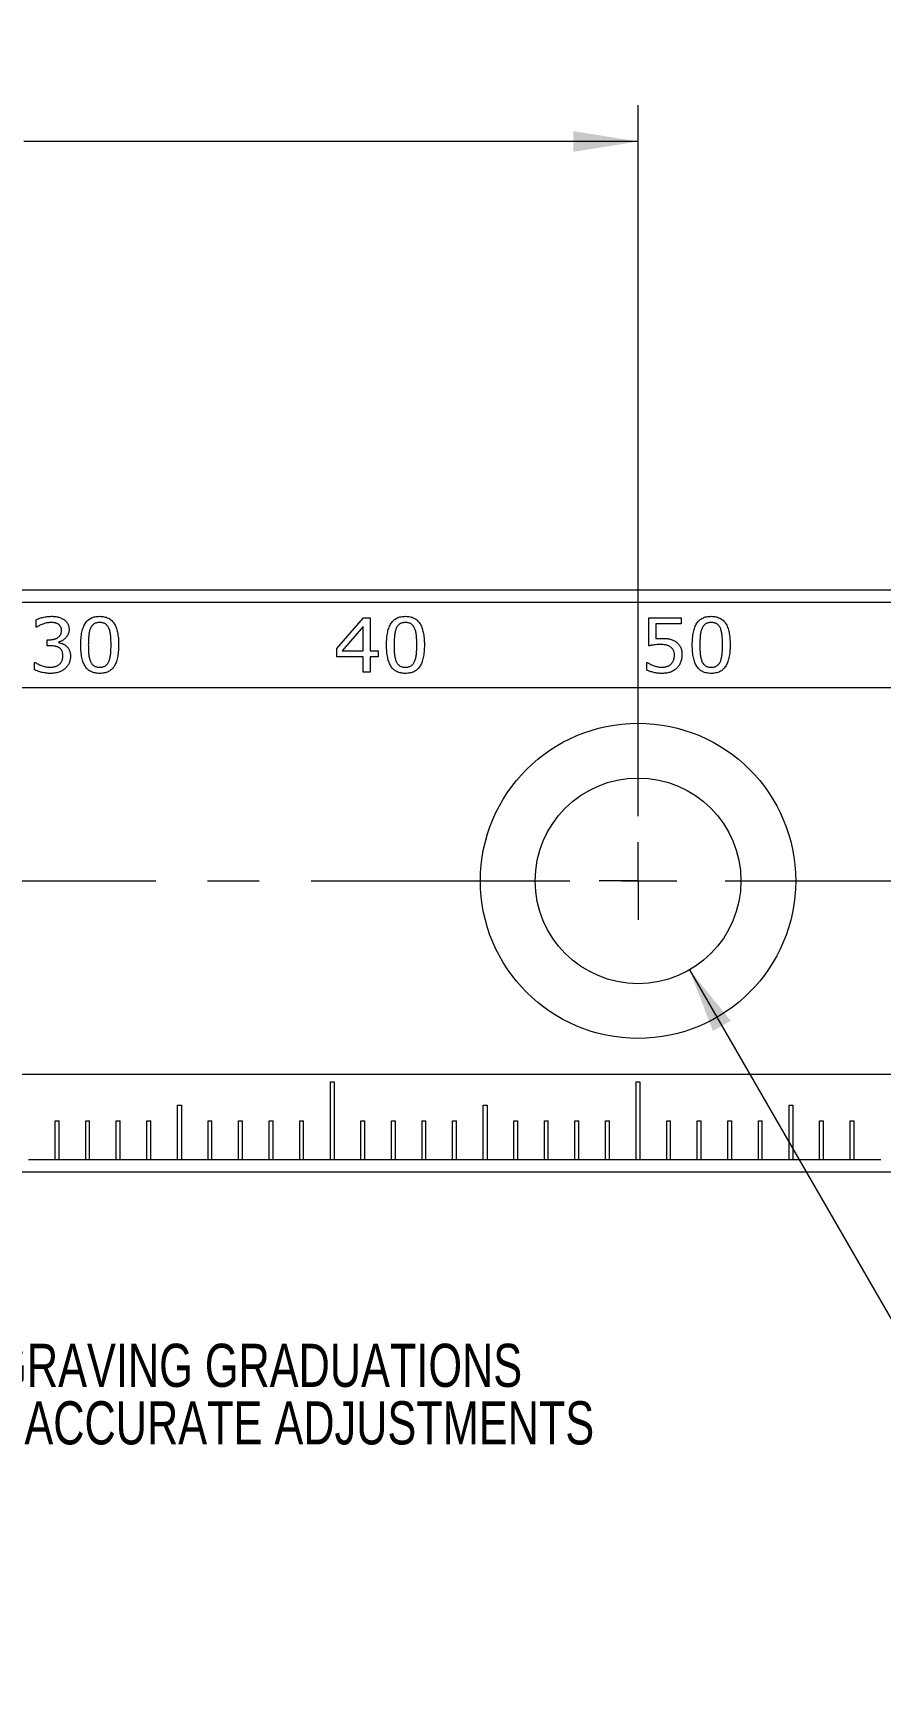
# Model space of a CAD drawing. Header units: millimetres. Extents: x 2 to 278, y 1 to 215.
# Drawn here: x 174.2 to 215.8, y 45.2 to 126.1 of the extents above; entities that cross this region are included whole.
import ezdxf

# ---------------------------------------------------------------- set-up
doc = ezdxf.new("R2010")
doc.units = ezdxf.units.MM
doc.linetypes.add('CENTERX2', pattern=[20.32, 12.7, -2.54, 2.54, -2.54])
doc.styles.add('SLDTEXTSTYLE0', font='TXT', dxfattribs={"width": 0.75})
doc.dimstyles.new('SLDDIMSTYLE0', dxfattribs={"dimtxt": 2.116667, "dimasz": 3.175, "dimexe": 0, "dimexo": 0.0625, "dimgap": 0.529167, "dimtad": 0, "dimtih": 1, "dimtoh": 1, "dimdec": 1, "dimlfac": 0.666667, "dimrnd": 1e-09, "dimzin": 4, "dimdsep": 46, "dimtxsty": 'SLDTEXTSTYLE0', "dimsah": 1, "dimcen": 0.09, "dimadec": 0, "dimazin": 1, "dimtfac": 1, "dimtdec": 1, "dimtofl": 0, "dimtmove": 0, "dimatfit": 3, "dimfxl": 1, "dimfrac": 2, "dimtolj": 1, "dimtzin": 12, "dimarcsym": 0})
doc.dimstyles.new('SLDDIMSTYLE1', dxfattribs={"dimtxt": 2.116667, "dimasz": 3.175, "dimexe": 0, "dimexo": 0.0625, "dimgap": 0.529167, "dimtad": 0, "dimtih": 1, "dimtoh": 1, "dimdec": 1, "dimlfac": 0.666667, "dimrnd": 1e-09, "dimzin": 12, "dimdsep": 46, "dimtxsty": 'SLDTEXTSTYLE0', "dimsah": 1, "dimcen": 0, "dimadec": 0, "dimazin": 3, "dimtfac": 1, "dimtdec": 1, "dimtofl": 0, "dimtmove": 0, "dimatfit": 3, "dimfxl": 1, "dimfrac": 2, "dimtolj": 1, "dimtzin": 12, "dimarcsym": 0})

# ---------------------------------------------------------------- blocks, each defined once
blk = doc.blocks.new('_D_1')
at = {"color": 7, "linetype": 'Continuous', "lineweight": 0}
for p, q in [((128.907, 100.072), (128.907, 122.58)), ((203.907, 87.689), (203.907, 122.58)), ((128.907, 120.802), (159.036, 120.802)), ((161.992, 120.802), (161.563, 120.802)), ((161.563, 120.802), (161.563, 117.439)), ((170.822, 120.802), (171.251, 120.802)), ((171.251, 120.802), (171.251, 117.439)), ((203.907, 120.802), (173.778, 120.802)), ((161.563, 117.439), (161.992, 117.439)), ((171.251, 117.439), (170.822, 117.439))]:
    blk.add_line(p, q, dxfattribs=at)
for points in [[(128.907, 120.802), (132.082, 120.294), (132.082, 121.31)], [(203.907, 120.802), (200.732, 121.31), (200.732, 120.294)]]:
    blk.add_solid(points, dxfattribs=at)
at = {"color": 7, "linetype": 'Continuous', "lineweight": 0, "char_height": 2.1167, "attachment_point": 1, "style": 'SLDTEXTSTYLE0'}
for s, insert in [('50.0mm', (161.025, 123.96)), ('1.97in', (162.528, 120.167))]:
    blk.add_mtext(s, dxfattribs=dict(at, insert=insert))
blk = doc.blocks.new('_D_2')
at = {"color": 7, "linetype": 'Continuous', "lineweight": 0}
for p, q in [((128.907, 100.072), (128.907, 134.58)), ((241.407, 100.072), (241.407, 134.58)), ((128.907, 132.802), (177.786, 132.802)), ((180.742, 132.802), (180.313, 132.802)), ((180.313, 132.802), (180.313, 129.439)), ((189.572, 132.802), (190.001, 132.802)), ((190.001, 132.802), (190.001, 129.439)), ((241.407, 132.802), (192.528, 132.802)), ((180.313, 129.439), (180.742, 129.439)), ((190.001, 129.439), (189.572, 129.439))]:
    blk.add_line(p, q, dxfattribs=at)
for points in [[(128.907, 132.802), (132.082, 132.294), (132.082, 133.31)], [(241.407, 132.802), (238.232, 133.31), (238.232, 132.294)]]:
    blk.add_solid(points, dxfattribs=at)
at = {"color": 7, "linetype": 'Continuous', "lineweight": 0, "char_height": 2.1167, "attachment_point": 1, "style": 'SLDTEXTSTYLE0'}
for s, insert in [('75.0mm', (179.775, 135.96)), ('2.95in', (181.278, 132.167))]:
    blk.add_mtext(s, dxfattribs=dict(at, insert=insert))
blk = doc.blocks.new('_D_4')
at = {"color": 7, "linetype": 'Continuous', "lineweight": 0}
for p, q in [((206.431, 80.142), (217.517, 60.941)), ((217.517, 60.941), (221.327, 60.941))]:
    blk.add_line(p, q, dxfattribs=at)
blk.add_solid([(206.431, 80.142), (207.579, 77.139), (208.458, 77.647)], dxfattribs=at)
at = {"color": 7, "linetype": 'Continuous', "lineweight": 0, "attachment_point": 1, "style": 'SLDTEXTSTYLE0'}
for s, insert, char_height in [('COUNTERBORE FOR USE WITH', (222.121, 61.987), 2.11667), ('M6 [1/4in] CAP SCREW', (222.121, 58.624), 2.11667), ('2 PLACES', (222.121, 55.261), 2.1167)]:
    blk.add_mtext(s, dxfattribs=dict(at, insert=insert, char_height=char_height))
blk = doc.blocks.new('SW_NOTE_3')
at = {"color": 0, "linetype": 'Continuous', "lineweight": 0, "char_height": 2.11667, "attachment_point": 1, "style": 'SLDTEXTSTYLE0'}
for s, insert in [('LASER ENGRAVING GRADUATIONS', (0.617, 0.93)), ('FOR MORE ACCURATE ADJUSTMENTS', (0.617, -1.892))]:
    blk.add_mtext(s, dxfattribs=dict(at, insert=insert))
blk = doc.blocks.new('SW_CENTERMARKSYMBOL_2')
at = {"color": 0, "linetype": 'Continuous', "lineweight": 0}
for q in [(0, 1.905), (-1.905, 0), (0, -1.905), (1.905, 0)]:
    blk.add_line((0, 0), q, dxfattribs=at)

msp = doc.modelspace()

# ---------------------------------------------------------------- linework, layer by layer
at = {"color": 7, "linetype": 'Continuous', "lineweight": 0}
for p, q in [((128.907, 98.802), (241.407, 98.802)), ((128.907, 98.192), (241.407, 98.192)), ((174.373, 96.958), (174.373, 97.33)), ((189.137, 95.919), (190.434, 97.43)), ((190.434, 97.43), (190.758, 97.43)), ((190.758, 97.43), (190.758, 95.81)), ((204.441, 97.43), (206.028, 97.43)), ((204.441, 96.046), (204.441, 97.43)), ((204.779, 97.126), (204.779, 96.403)), ((206.028, 97.126), (204.779, 97.126)), ((206.028, 97.43), (206.028, 97.126)), ((174.391, 96.958), (174.373, 96.958)), ((174.914, 96.35), (175.037, 96.35)), ((174.914, 96.046), (174.914, 96.35)), ((190.42, 96.999), (189.399, 95.81)), ((190.42, 95.81), (190.42, 96.999)), ((175.075, 96.046), (174.914, 96.046)), ((175.48, 96.234), (175.48, 96.209)), ((189.137, 95.506), (189.137, 95.919)), ((190.42, 95.506), (189.137, 95.506)), ((189.399, 95.81), (190.42, 95.81)), ((190.42, 94.763), (190.42, 95.506)), ((190.758, 95.81), (191.163, 95.81)), ((190.758, 95.506), (190.758, 94.763)), ((191.163, 95.506), (190.758, 95.506)), ((191.163, 95.81), (191.163, 95.506)), ((174.306, 95.236), (174.333, 95.236)), ((174.306, 94.863), (174.306, 95.236)), ((190.758, 94.763), (190.42, 94.763)), ((204.34, 95.236), (204.365, 95.236)), ((204.34, 94.853), (204.34, 95.236)), ((128.907, 94.001), (241.407, 94.001)), ((128.907, 75.027), (241.407, 75.027)), ((188.812, 74.646), (189.002, 74.646)), ((188.812, 70.836), (188.812, 74.646)), ((189.002, 74.646), (189.002, 70.836)), ((203.812, 74.646), (204.002, 74.646)), ((203.812, 70.836), (203.812, 74.646)), ((204.002, 74.646), (204.002, 70.836)), ((181.312, 73.503), (181.502, 73.503)), ((181.312, 70.836), (181.312, 73.503)), ((181.502, 73.503), (181.502, 70.836)), ((196.312, 73.503), (196.502, 73.503)), ((196.312, 70.836), (196.312, 73.503)), ((196.502, 73.503), (196.502, 70.836)), ((211.312, 73.503), (211.502, 73.503)), ((211.312, 70.836), (211.312, 73.503)), ((211.502, 73.503), (211.502, 70.836)), ((175.312, 72.741), (175.502, 72.741)), ((175.312, 70.836), (175.312, 72.741)), ((175.502, 70.836), (175.502, 72.741)), ((176.812, 72.741), (177.002, 72.741)), ((176.812, 70.836), (176.812, 72.741)), ((177.002, 70.836), (177.002, 72.741)), ((178.312, 72.741), (178.502, 72.741)), ((178.312, 70.836), (178.312, 72.741)), ((178.502, 70.836), (178.502, 72.741)), ((179.812, 72.741), (180.002, 72.741)), ((179.812, 70.836), (179.812, 72.741)), ((180.002, 70.836), (180.002, 72.741)), ((182.812, 72.741), (183.002, 72.741)), ((182.812, 70.836), (182.812, 72.741)), ((183.002, 70.836), (183.002, 72.741)), ((184.312, 72.741), (184.502, 72.741)), ((184.312, 70.836), (184.312, 72.741)), ((184.502, 70.836), (184.502, 72.741)), ((185.812, 72.741), (186.002, 72.741)), ((185.812, 70.836), (185.812, 72.741)), ((186.002, 70.836), (186.002, 72.741)), ((187.312, 72.741), (187.502, 72.741)), ((187.312, 70.836), (187.312, 72.741)), ((187.502, 70.836), (187.502, 72.741)), ((190.312, 72.741), (190.502, 72.741)), ((190.312, 70.836), (190.312, 72.741)), ((190.502, 70.836), (190.502, 72.741)), ((191.812, 72.741), (192.002, 72.741)), ((191.812, 70.836), (191.812, 72.741)), ((192.002, 70.836), (192.002, 72.741)), ((193.312, 72.741), (193.502, 72.741)), ((193.312, 70.836), (193.312, 72.741)), ((193.502, 70.836), (193.502, 72.741)), ((194.812, 72.741), (195.002, 72.741)), ((194.812, 70.836), (194.812, 72.741)), ((195.002, 70.836), (195.002, 72.741)), ((197.812, 72.741), (198.002, 72.741)), ((197.812, 70.836), (197.812, 72.741)), ((198.002, 70.836), (198.002, 72.741)), ((199.312, 72.741), (199.502, 72.741)), ((199.312, 70.836), (199.312, 72.741)), ((199.502, 70.836), (199.502, 72.741)), ((200.812, 72.741), (201.002, 72.741)), ((200.812, 70.836), (200.812, 72.741)), ((201.002, 70.836), (201.002, 72.741)), ((202.312, 72.741), (202.502, 72.741)), ((202.312, 70.836), (202.312, 72.741)), ((202.502, 70.836), (202.502, 72.741)), ((205.312, 72.741), (205.502, 72.741)), ((205.312, 70.836), (205.312, 72.741)), ((205.502, 70.836), (205.502, 72.741)), ((206.812, 72.741), (207.002, 72.741)), ((206.812, 70.836), (206.812, 72.741)), ((207.002, 70.836), (207.002, 72.741)), ((208.312, 72.741), (208.502, 72.741)), ((208.312, 70.836), (208.312, 72.741)), ((208.502, 70.836), (208.502, 72.741)), ((209.812, 72.741), (210.002, 72.741)), ((209.812, 70.836), (209.812, 72.741)), ((210.002, 70.836), (210.002, 72.741)), ((212.812, 72.741), (213.002, 72.741)), ((212.812, 70.836), (212.812, 72.741)), ((213.002, 70.836), (213.002, 72.741)), ((214.312, 72.741), (214.502, 72.741)), ((214.312, 70.836), (214.312, 72.741)), ((214.502, 70.836), (214.502, 72.741)), ((174.002, 70.836), (175.312, 70.836)), ((175.312, 70.836), (175.502, 70.836)), ((175.502, 70.836), (176.812, 70.836)), ((176.812, 70.836), (177.002, 70.836)), ((177.002, 70.836), (178.312, 70.836)), ((178.312, 70.836), (178.502, 70.836)), ((178.502, 70.836), (179.812, 70.836)), ((179.812, 70.836), (180.002, 70.836)), ((180.002, 70.836), (181.312, 70.836)), ((181.312, 70.836), (181.502, 70.836)), ((181.502, 70.836), (182.812, 70.836)), ((182.812, 70.836), (183.002, 70.836)), ((183.002, 70.836), (184.312, 70.836)), ((184.312, 70.836), (184.502, 70.836)), ((184.502, 70.836), (185.812, 70.836)), ((185.812, 70.836), (186.002, 70.836)), ((186.002, 70.836), (187.312, 70.836)), ((187.312, 70.836), (187.502, 70.836)), ((187.502, 70.836), (188.812, 70.836)), ((188.812, 70.836), (189.002, 70.836)), ((189.002, 70.836), (190.312, 70.836)), ((190.312, 70.836), (190.502, 70.836)), ((190.502, 70.836), (191.812, 70.836)), ((191.812, 70.836), (192.002, 70.836)), ((192.002, 70.836), (193.312, 70.836)), ((193.312, 70.836), (193.502, 70.836)), ((193.502, 70.836), (194.812, 70.836)), ((194.812, 70.836), (195.002, 70.836)), ((195.002, 70.836), (196.312, 70.836)), ((196.312, 70.836), (196.502, 70.836)), ((196.502, 70.836), (197.812, 70.836)), ((197.812, 70.836), (198.002, 70.836)), ((198.002, 70.836), (199.312, 70.836)), ((199.312, 70.836), (199.502, 70.836)), ((199.502, 70.836), (200.812, 70.836)), ((200.812, 70.836), (201.002, 70.836)), ((201.002, 70.836), (202.312, 70.836)), ((202.312, 70.836), (202.502, 70.836)), ((202.502, 70.836), (203.812, 70.836)), ((203.812, 70.836), (204.002, 70.836)), ((204.002, 70.836), (205.312, 70.836)), ((205.312, 70.836), (205.502, 70.836)), ((205.502, 70.836), (206.812, 70.836)), ((206.812, 70.836), (207.002, 70.836)), ((207.002, 70.836), (208.312, 70.836)), ((208.312, 70.836), (208.502, 70.836)), ((208.502, 70.836), (209.812, 70.836)), ((209.812, 70.836), (210.002, 70.836)), ((210.002, 70.836), (211.312, 70.836)), ((211.312, 70.836), (211.502, 70.836)), ((211.502, 70.836), (212.812, 70.836)), ((212.812, 70.836), (213.002, 70.836)), ((213.002, 70.836), (214.312, 70.836)), ((214.312, 70.836), (214.502, 70.836)), ((214.502, 70.836), (215.812, 70.836)), ((128.907, 70.227), (241.407, 70.227))]:
    msp.add_line(p, q, dxfattribs=at)
at = {"color": 7, "linetype": 'CENTERX2', "lineweight": 0}
msp.add_line((126.907, 84.514), (243.407, 84.514), dxfattribs=at)
at = {"color": 7, "linetype": 'Continuous', "lineweight": 0}
for radius in [7.734, 5.048]:
    msp.add_circle((203.907, 84.514), radius, dxfattribs=at)
for points, knots in [([(174.373, 97.33), (174.396, 97.34), (174.445, 97.363), (174.524, 97.392), (174.614, 97.42), (174.713, 97.447), (174.816, 97.469), (174.919, 97.485), (175.021, 97.496), (175.089, 97.497), (175.122, 97.498)], [0, 0, 0, 0, 0.097197, 0.206522, 0.328964, 0.463287, 0.6023, 0.738466, 0.870204, 1, 1, 1, 1]), ([(175.108, 97.194), (175.08, 97.193), (175.021, 97.192), (174.933, 97.18), (174.842, 97.16), (174.749, 97.133), (174.656, 97.099), (174.564, 97.059), (174.476, 97.012), (174.42, 96.976), (174.391, 96.958)], [0, 0, 0, 0, 0.111802, 0.228626, 0.349932, 0.4776, 0.60761, 0.737895, 0.868372, 1, 1, 1, 1]), ([(175.468, 97.109), (175.455, 97.117), (175.43, 97.132), (175.39, 97.15), (175.348, 97.165), (175.289, 97.18), (175.209, 97.191), (175.143, 97.193), (175.108, 97.194)], [0, 0, 0, 0, 0.118536, 0.236301, 0.354267, 0.472041, 0.722442, 1, 1, 1, 1]), ([(175.122, 97.498), (175.153, 97.497), (175.215, 97.497), (175.303, 97.49), (175.386, 97.478), (175.464, 97.463), (175.537, 97.441), (175.606, 97.415), (175.672, 97.383), (175.713, 97.357), (175.733, 97.344)], [0, 0, 0, 0, 0.147691, 0.286686, 0.417458, 0.540408, 0.658927, 0.77382, 0.887813, 1, 1, 1, 1]), ([(175.623, 96.811), (175.622, 96.827), (175.621, 96.858), (175.614, 96.904), (175.6, 96.946), (175.582, 96.986), (175.56, 97.022), (175.533, 97.054), (175.503, 97.084), (175.48, 97.101), (175.468, 97.109)], [0, 0, 0, 0, 0.138685, 0.268352, 0.394513, 0.517093, 0.637398, 0.75612, 0.877475, 1, 1, 1, 1]), ([(175.733, 97.344), (175.753, 97.329), (175.794, 97.301), (175.846, 97.249), (175.892, 97.194), (175.929, 97.133), (175.958, 97.068), (175.979, 96.997), (175.992, 96.921), (175.993, 96.869), (175.994, 96.843)], [0, 0, 0, 0, 0.128774, 0.251922, 0.372562, 0.491265, 0.611587, 0.735613, 0.864074, 1, 1, 1, 1]), ([(176.568, 96.095), (176.569, 96.153), (176.57, 96.265), (176.581, 96.427), (176.597, 96.577), (176.622, 96.716), (176.653, 96.843), (176.692, 96.959), (176.738, 97.062), (176.79, 97.155), (176.851, 97.236), (176.919, 97.307), (176.997, 97.365), (177.081, 97.415), (177.174, 97.452), (177.275, 97.478), (177.383, 97.495), (177.458, 97.497), (177.496, 97.498)], [0, 0, 0, 0, 0.090625, 0.17535, 0.254088, 0.327393, 0.395789, 0.459102, 0.517906, 0.573174, 0.625499, 0.676328, 0.726617, 0.777206, 0.828961, 0.882801, 0.939626, 1, 1, 1, 1]), ([(177.496, 97.194), (177.469, 97.193), (177.418, 97.192), (177.344, 97.178), (177.278, 97.156), (177.218, 97.125), (177.165, 97.085), (177.119, 97.035), (177.077, 96.978), (177.056, 96.934), (177.045, 96.912)], [0, 0, 0, 0, 0.141373, 0.271633, 0.394112, 0.510434, 0.625792, 0.743398, 0.867888, 1, 1, 1, 1]), ([(177.496, 97.498), (177.535, 97.497), (177.611, 97.495), (177.72, 97.478), (177.821, 97.451), (177.915, 97.413), (178, 97.364), (178.076, 97.303), (178.145, 97.232), (178.205, 97.15), (178.257, 97.056), (178.302, 96.952), (178.34, 96.836), (178.372, 96.71), (178.395, 96.573), (178.413, 96.425), (178.422, 96.265), (178.424, 96.155), (178.425, 96.098)], [0, 0, 0, 0, 0.061032, 0.118504, 0.173116, 0.225322, 0.276001, 0.32667, 0.377985, 0.430681, 0.486391, 0.54544, 0.608778, 0.67676, 0.749332, 0.827388, 0.910869, 1, 1, 1, 1]), ([(177.945, 96.915), (177.934, 96.937), (177.913, 96.979), (177.873, 97.037), (177.826, 97.085), (177.775, 97.125), (177.716, 97.157), (177.649, 97.179), (177.575, 97.192), (177.523, 97.193), (177.496, 97.194)], [0, 0, 0, 0, 0.130246, 0.252579, 0.370446, 0.485239, 0.600835, 0.723405, 0.855628, 1, 1, 1, 1]), ([(191.568, 96.095), (191.569, 96.153), (191.57, 96.265), (191.581, 96.427), (191.597, 96.577), (191.622, 96.716), (191.653, 96.843), (191.692, 96.959), (191.738, 97.062), (191.79, 97.155), (191.851, 97.236), (191.919, 97.307), (191.997, 97.365), (192.081, 97.415), (192.174, 97.452), (192.275, 97.478), (192.383, 97.495), (192.458, 97.497), (192.496, 97.498)], [0, 0, 0, 0, 0.090625, 0.17535, 0.254088, 0.327393, 0.395789, 0.459102, 0.517906, 0.573174, 0.625499, 0.676328, 0.726617, 0.777206, 0.828961, 0.882801, 0.939626, 1, 1, 1, 1]), ([(192.496, 97.194), (192.469, 97.193), (192.418, 97.192), (192.344, 97.178), (192.278, 97.156), (192.218, 97.125), (192.165, 97.085), (192.119, 97.035), (192.077, 96.978), (192.056, 96.934), (192.045, 96.912)], [0, 0, 0, 0, 0.141373, 0.271633, 0.394112, 0.510434, 0.625792, 0.743398, 0.867888, 1, 1, 1, 1]), ([(192.496, 97.498), (192.535, 97.497), (192.611, 97.495), (192.72, 97.478), (192.821, 97.451), (192.915, 97.413), (193, 97.364), (193.076, 97.303), (193.145, 97.232), (193.205, 97.15), (193.257, 97.056), (193.302, 96.952), (193.34, 96.836), (193.372, 96.71), (193.395, 96.573), (193.413, 96.425), (193.422, 96.265), (193.424, 96.155), (193.425, 96.098)], [0, 0, 0, 0, 0.061032, 0.118504, 0.173116, 0.225322, 0.276001, 0.32667, 0.377985, 0.430681, 0.486391, 0.54544, 0.608778, 0.67676, 0.749332, 0.827388, 0.910869, 1, 1, 1, 1]), ([(192.945, 96.915), (192.934, 96.937), (192.913, 96.979), (192.873, 97.037), (192.826, 97.085), (192.775, 97.125), (192.716, 97.157), (192.649, 97.179), (192.575, 97.192), (192.523, 97.193), (192.496, 97.194)], [0, 0, 0, 0, 0.130246, 0.252579, 0.370446, 0.485239, 0.600835, 0.723405, 0.855628, 1, 1, 1, 1]), ([(206.568, 96.095), (206.569, 96.153), (206.57, 96.265), (206.581, 96.427), (206.597, 96.577), (206.622, 96.716), (206.653, 96.843), (206.692, 96.959), (206.738, 97.062), (206.79, 97.155), (206.851, 97.236), (206.919, 97.307), (206.997, 97.365), (207.081, 97.415), (207.174, 97.452), (207.275, 97.478), (207.383, 97.495), (207.458, 97.497), (207.496, 97.498)], [0, 0, 0, 0, 0.090625, 0.17535, 0.254088, 0.327393, 0.395789, 0.459102, 0.517906, 0.573174, 0.625499, 0.676328, 0.726617, 0.777206, 0.828961, 0.882801, 0.939626, 1, 1, 1, 1]), ([(207.496, 97.194), (207.469, 97.193), (207.418, 97.192), (207.344, 97.178), (207.278, 97.156), (207.218, 97.125), (207.165, 97.085), (207.119, 97.035), (207.077, 96.978), (207.056, 96.934), (207.045, 96.912)], [0, 0, 0, 0, 0.141373, 0.271633, 0.394112, 0.510434, 0.625792, 0.743398, 0.867888, 1, 1, 1, 1]), ([(207.496, 97.498), (207.535, 97.497), (207.611, 97.495), (207.72, 97.478), (207.821, 97.451), (207.915, 97.413), (208, 97.364), (208.076, 97.303), (208.145, 97.232), (208.205, 97.15), (208.257, 97.056), (208.302, 96.952), (208.34, 96.836), (208.372, 96.71), (208.395, 96.573), (208.413, 96.425), (208.422, 96.265), (208.424, 96.155), (208.425, 96.098)], [0, 0, 0, 0, 0.061032, 0.118504, 0.173116, 0.225322, 0.276001, 0.32667, 0.377985, 0.430681, 0.486391, 0.54544, 0.608778, 0.67676, 0.749332, 0.827388, 0.910869, 1, 1, 1, 1]), ([(207.945, 96.915), (207.934, 96.937), (207.913, 96.979), (207.873, 97.037), (207.826, 97.085), (207.775, 97.125), (207.716, 97.157), (207.649, 97.179), (207.575, 97.192), (207.523, 97.193), (207.496, 97.194)], [0, 0, 0, 0, 0.1302457, 0.2525793, 0.3704464, 0.4852394, 0.6008352, 0.723405, 0.8556277, 1, 1, 1, 1]), ([(175.037, 96.35), (175.058, 96.35), (175.101, 96.35), (175.163, 96.357), (175.221, 96.365), (175.276, 96.379), (175.328, 96.395), (175.377, 96.415), (175.422, 96.439), (175.464, 96.467), (175.501, 96.498), (175.534, 96.532), (175.561, 96.57), (175.584, 96.612), (175.602, 96.657), (175.614, 96.705), (175.621, 96.757), (175.622, 96.793), (175.623, 96.811)], [0, 0, 0, 0, 0.077526, 0.150977, 0.220546, 0.288009, 0.352253, 0.413891, 0.474299, 0.533413, 0.591112, 0.646828, 0.702339, 0.758009, 0.815, 0.873666, 0.934922, 1, 1, 1, 1]), ([(175.994, 96.843), (175.993, 96.824), (175.992, 96.787), (175.985, 96.733), (175.973, 96.681), (175.957, 96.63), (175.935, 96.581), (175.908, 96.534), (175.877, 96.489), (175.842, 96.447), (175.803, 96.407), (175.762, 96.37), (175.719, 96.337), (175.675, 96.309), (175.628, 96.285), (175.581, 96.263), (175.531, 96.246), (175.497, 96.238), (175.48, 96.234)], [0, 0, 0, 0, 0.065036, 0.128053, 0.190342, 0.252169, 0.313898, 0.375927, 0.43934, 0.504626, 0.569636, 0.633459, 0.695488, 0.756688, 0.817544, 0.877904, 0.93876, 1, 1, 1, 1]), ([(177.045, 96.912), (177.035, 96.888), (177.014, 96.838), (176.992, 96.756), (176.974, 96.664), (176.96, 96.562), (176.951, 96.453), (176.944, 96.338), (176.94, 96.218), (176.94, 96.137), (176.939, 96.095)], [0, 0, 0, 0, 0.092932, 0.195517, 0.308519, 0.432509, 0.565434, 0.704477, 0.849094, 1, 1, 1, 1]), ([(178.053, 96.098), (178.053, 96.142), (178.052, 96.228), (178.048, 96.351), (178.041, 96.465), (178.032, 96.571), (178.019, 96.669), (177.999, 96.758), (177.976, 96.84), (177.955, 96.89), (177.945, 96.915)], [0, 0, 0, 0, 0.159651, 0.308566, 0.446193, 0.573969, 0.692158, 0.802057, 0.904099, 1, 1, 1, 1]), ([(192.045, 96.912), (192.035, 96.888), (192.014, 96.838), (191.992, 96.756), (191.974, 96.664), (191.96, 96.562), (191.951, 96.453), (191.944, 96.338), (191.94, 96.218), (191.94, 96.137), (191.939, 96.095)], [0, 0, 0, 0, 0.092932, 0.195517, 0.308519, 0.432509, 0.565434, 0.704477, 0.849094, 1, 1, 1, 1]), ([(193.053, 96.098), (193.053, 96.142), (193.052, 96.228), (193.048, 96.351), (193.041, 96.465), (193.032, 96.571), (193.019, 96.669), (192.999, 96.758), (192.976, 96.84), (192.955, 96.89), (192.945, 96.915)], [0, 0, 0, 0, 0.159651, 0.308566, 0.446193, 0.573969, 0.692158, 0.802057, 0.904099, 1, 1, 1, 1]), ([(204.779, 96.403), (204.805, 96.405), (204.857, 96.41), (204.936, 96.415), (205.009, 96.416), (205.056, 96.417), (205.077, 96.417)], [0, 0, 0, 0, 0.26372, 0.53059, 0.784736, 1, 1, 1, 1]), ([(205.077, 96.417), (205.112, 96.417), (205.181, 96.417), (205.279, 96.409), (205.372, 96.398), (205.458, 96.382), (205.539, 96.36), (205.616, 96.331), (205.69, 96.295), (205.736, 96.265), (205.759, 96.25)], [0, 0, 0, 0, 0.147906, 0.286558, 0.416879, 0.538106, 0.654704, 0.77006, 0.884474, 1, 1, 1, 1]), ([(207.045, 96.912), (207.035, 96.888), (207.014, 96.838), (206.992, 96.756), (206.974, 96.664), (206.96, 96.562), (206.951, 96.453), (206.944, 96.338), (206.94, 96.218), (206.94, 96.137), (206.939, 96.095)], [0, 0, 0, 0, 0.092932, 0.195517, 0.308519, 0.432509, 0.565434, 0.704477, 0.849094, 1, 1, 1, 1]), ([(208.053, 96.098), (208.053, 96.142), (208.052, 96.228), (208.048, 96.351), (208.041, 96.465), (208.032, 96.571), (208.019, 96.669), (207.999, 96.758), (207.976, 96.84), (207.955, 96.89), (207.945, 96.915)], [0, 0, 0, 0, 0.159651, 0.308566, 0.446193, 0.573969, 0.692158, 0.802057, 0.904099, 1, 1, 1, 1]), ([(175.518, 95.949), (175.504, 95.958), (175.476, 95.976), (175.428, 95.997), (175.377, 96.014), (175.302, 96.031), (175.201, 96.043), (175.118, 96.045), (175.075, 96.046)], [0, 0, 0, 0, 0.108534, 0.219357, 0.33646, 0.459944, 0.721171, 1, 1, 1, 1]), ([(175.48, 96.209), (175.494, 96.206), (175.526, 96.2), (175.573, 96.187), (175.624, 96.17), (175.677, 96.15), (175.729, 96.126), (175.779, 96.099), (175.824, 96.069), (175.851, 96.047), (175.865, 96.036)], [0, 0, 0, 0, 0.105868, 0.222445, 0.347448, 0.482345, 0.61944, 0.752141, 0.877881, 1, 1, 1, 1]), ([(175.69, 95.563), (175.69, 95.586), (175.689, 95.63), (175.68, 95.693), (175.666, 95.75), (175.646, 95.801), (175.621, 95.846), (175.591, 95.886), (175.557, 95.92), (175.531, 95.94), (175.518, 95.949)], [0, 0, 0, 0, 0.155754, 0.29967, 0.431789, 0.554287, 0.669526, 0.781586, 0.890796, 1, 1, 1, 1]), ([(175.528, 95.148), (175.541, 95.162), (175.567, 95.188), (175.6, 95.231), (175.628, 95.275), (175.651, 95.323), (175.669, 95.375), (175.681, 95.432), (175.689, 95.496), (175.69, 95.54), (175.69, 95.563)], [0, 0, 0, 0, 0.121772, 0.23884, 0.352829, 0.466269, 0.582773, 0.709745, 0.848399, 1, 1, 1, 1]), ([(176.061, 95.541), (176.061, 95.511), (176.059, 95.453), (176.047, 95.366), (176.025, 95.284), (175.996, 95.206), (175.96, 95.132), (175.917, 95.063), (175.867, 94.999), (175.829, 94.96), (175.809, 94.941)], [0, 0, 0, 0, 0.134031, 0.262893, 0.388963, 0.513308, 0.636228, 0.756857, 0.878011, 1, 1, 1, 1]), ([(175.865, 96.036), (175.879, 96.022), (175.907, 95.995), (175.944, 95.949), (175.978, 95.898), (176.008, 95.841), (176.032, 95.778), (176.05, 95.706), (176.059, 95.626), (176.061, 95.57), (176.061, 95.541)], [0, 0, 0, 0, 0.10594, 0.213787, 0.324066, 0.439202, 0.56173, 0.694269, 0.840432, 1, 1, 1, 1]), ([(177.496, 94.696), (177.457, 94.697), (177.382, 94.698), (177.272, 94.715), (177.171, 94.742), (177.078, 94.78), (176.993, 94.827), (176.916, 94.887), (176.848, 94.958), (176.788, 95.039), (176.736, 95.132), (176.69, 95.236), (176.653, 95.351), (176.622, 95.478), (176.597, 95.616), (176.58, 95.765), (176.57, 95.926), (176.569, 96.038), (176.568, 96.095)], [0, 0, 0, 0, 0.060973, 0.118388, 0.172874, 0.22467, 0.275401, 0.32568, 0.376549, 0.428972, 0.484148, 0.542887, 0.606162, 0.674011, 0.747103, 0.82563, 0.909854, 1, 1, 1, 1]), ([(176.939, 96.095), (176.939, 96.05), (176.94, 95.964), (176.943, 95.841), (176.95, 95.729), (176.958, 95.628), (176.97, 95.535), (176.988, 95.448), (177.011, 95.365), (177.032, 95.313), (177.043, 95.288)], [0, 0, 0, 0, 0.164101, 0.31475, 0.45075, 0.57345, 0.686482, 0.794892, 0.899373, 1, 1, 1, 1]), ([(178.425, 96.098), (178.424, 96.04), (178.423, 95.927), (178.412, 95.764), (178.395, 95.612), (178.37, 95.473), (178.338, 95.346), (178.3, 95.23), (178.255, 95.127), (178.201, 95.035), (178.14, 94.955), (178.071, 94.885), (177.995, 94.826), (177.91, 94.778), (177.817, 94.741), (177.717, 94.715), (177.609, 94.698), (177.535, 94.697), (177.496, 94.696)], [0, 0, 0, 0, 0.091414, 0.176654, 0.25618, 0.329726, 0.398161, 0.461186, 0.519966, 0.574874, 0.627124, 0.67754, 0.72759, 0.777885, 0.829619, 0.883437, 0.939926, 1, 1, 1, 1]), ([(177.946, 95.282), (177.956, 95.307), (177.977, 95.359), (178, 95.442), (178.018, 95.531), (178.032, 95.627), (178.042, 95.731), (178.048, 95.845), (178.052, 95.968), (178.053, 96.054), (178.053, 96.098)], [0, 0, 0, 0, 0.097892, 0.201849, 0.31108, 0.427473, 0.552815, 0.689917, 0.838949, 1, 1, 1, 1]), ([(192.496, 94.696), (192.457, 94.697), (192.382, 94.698), (192.272, 94.715), (192.171, 94.742), (192.078, 94.78), (191.993, 94.827), (191.916, 94.887), (191.848, 94.958), (191.788, 95.039), (191.736, 95.132), (191.69, 95.236), (191.653, 95.351), (191.622, 95.478), (191.597, 95.616), (191.58, 95.765), (191.57, 95.926), (191.569, 96.038), (191.568, 96.095)], [0, 0, 0, 0, 0.060973, 0.118388, 0.172874, 0.22467, 0.275401, 0.32568, 0.376549, 0.428972, 0.484148, 0.542887, 0.606162, 0.674011, 0.747103, 0.82563, 0.909854, 1, 1, 1, 1]), ([(191.939, 96.095), (191.939, 96.05), (191.94, 95.964), (191.943, 95.841), (191.95, 95.729), (191.958, 95.628), (191.97, 95.535), (191.988, 95.448), (192.011, 95.365), (192.032, 95.313), (192.043, 95.288)], [0, 0, 0, 0, 0.164101, 0.31475, 0.45075, 0.57345, 0.686482, 0.794892, 0.899373, 1, 1, 1, 1]), ([(193.425, 96.098), (193.424, 96.04), (193.423, 95.927), (193.412, 95.764), (193.395, 95.612), (193.37, 95.473), (193.338, 95.346), (193.3, 95.23), (193.255, 95.127), (193.201, 95.035), (193.14, 94.955), (193.071, 94.885), (192.995, 94.826), (192.91, 94.778), (192.817, 94.741), (192.717, 94.715), (192.609, 94.698), (192.535, 94.697), (192.496, 94.696)], [0, 0, 0, 0, 0.091414, 0.176654, 0.25618, 0.329726, 0.398161, 0.461186, 0.519966, 0.574874, 0.627124, 0.67754, 0.72759, 0.777885, 0.829619, 0.883437, 0.939926, 1, 1, 1, 1]), ([(192.946, 95.282), (192.956, 95.307), (192.977, 95.359), (193, 95.442), (193.018, 95.531), (193.032, 95.627), (193.042, 95.731), (193.048, 95.845), (193.052, 95.968), (193.053, 96.054), (193.053, 96.098)], [0, 0, 0, 0, 0.097892, 0.201849, 0.31108, 0.427473, 0.552815, 0.689917, 0.838949, 1, 1, 1, 1]), ([(204.992, 96.114), (204.941, 96.112), (204.84, 96.11), (204.716, 96.096), (204.622, 96.08), (204.557, 96.069), (204.498, 96.058), (204.459, 96.05), (204.441, 96.046)], [0, 0, 0, 0, 0.276361, 0.54371, 0.670708, 0.789126, 0.89931, 1, 1, 1, 1]), ([(205.512, 95.989), (205.496, 96), (205.464, 96.023), (205.409, 96.048), (205.351, 96.071), (205.287, 96.087), (205.218, 96.099), (205.146, 96.108), (205.07, 96.113), (205.018, 96.113), (204.992, 96.114)], [0, 0, 0, 0, 0.1069596, 0.2170297, 0.3320265, 0.4530576, 0.580025, 0.7137911, 0.8536577, 1, 1, 1, 1]), ([(205.69, 95.6), (205.689, 95.622), (205.688, 95.665), (205.68, 95.727), (205.665, 95.784), (205.644, 95.835), (205.618, 95.881), (205.588, 95.922), (205.553, 95.959), (205.526, 95.979), (205.512, 95.989)], [0, 0, 0, 0, 0.150553, 0.289214, 0.420488, 0.543188, 0.660394, 0.774791, 0.887003, 1, 1, 1, 1]), ([(205.533, 95.163), (205.546, 95.176), (205.571, 95.202), (205.602, 95.248), (205.629, 95.296), (205.652, 95.349), (205.669, 95.406), (205.681, 95.467), (205.689, 95.532), (205.69, 95.577), (205.69, 95.6)], [0, 0, 0, 0, 0.114332, 0.229383, 0.345703, 0.464622, 0.588442, 0.717044, 0.855034, 1, 1, 1, 1]), ([(205.759, 96.25), (205.782, 96.233), (205.828, 96.199), (205.888, 96.138), (205.94, 96.07), (205.985, 95.995), (206.02, 95.91), (206.044, 95.816), (206.059, 95.712), (206.061, 95.64), (206.061, 95.602)], [0, 0, 0, 0, 0.115807, 0.229267, 0.343217, 0.458868, 0.579903, 0.709351, 0.8486, 1, 1, 1, 1]), ([(206.061, 95.602), (206.061, 95.571), (206.059, 95.51), (206.046, 95.419), (206.025, 95.33), (205.995, 95.244), (205.959, 95.163), (205.916, 95.087), (205.866, 95.018), (205.828, 94.977), (205.809, 94.957)], [0, 0, 0, 0, 0.130801, 0.258999, 0.387212, 0.515872, 0.642815, 0.764184, 0.883286, 1, 1, 1, 1]), ([(207.496, 94.696), (207.457, 94.697), (207.382, 94.698), (207.272, 94.715), (207.171, 94.742), (207.078, 94.78), (206.993, 94.827), (206.916, 94.887), (206.848, 94.958), (206.788, 95.039), (206.736, 95.132), (206.69, 95.236), (206.653, 95.351), (206.622, 95.478), (206.597, 95.616), (206.58, 95.765), (206.57, 95.926), (206.569, 96.038), (206.568, 96.095)], [0, 0, 0, 0, 0.060973, 0.118388, 0.172874, 0.22467, 0.275401, 0.32568, 0.376549, 0.428972, 0.484148, 0.542887, 0.606162, 0.674011, 0.747103, 0.82563, 0.909854, 1, 1, 1, 1]), ([(206.939, 96.095), (206.939, 96.05), (206.94, 95.964), (206.943, 95.841), (206.95, 95.729), (206.958, 95.628), (206.97, 95.535), (206.988, 95.448), (207.011, 95.365), (207.032, 95.313), (207.043, 95.288)], [0, 0, 0, 0, 0.164101, 0.31475, 0.45075, 0.57345, 0.686482, 0.794892, 0.899373, 1, 1, 1, 1]), ([(208.425, 96.098), (208.424, 96.04), (208.423, 95.927), (208.412, 95.764), (208.395, 95.612), (208.37, 95.473), (208.338, 95.346), (208.3, 95.23), (208.255, 95.127), (208.201, 95.035), (208.14, 94.955), (208.071, 94.885), (207.995, 94.826), (207.91, 94.778), (207.817, 94.741), (207.717, 94.715), (207.609, 94.698), (207.535, 94.697), (207.496, 94.696)], [0, 0, 0, 0, 0.0914137, 0.1766536, 0.2561798, 0.3297258, 0.3981607, 0.4611863, 0.5199664, 0.5748745, 0.6271243, 0.6775398, 0.7275903, 0.7778855, 0.8296186, 0.8834366, 0.9399256, 1, 1, 1, 1]), ([(207.946, 95.282), (207.956, 95.307), (207.977, 95.359), (208, 95.442), (208.018, 95.531), (208.032, 95.627), (208.042, 95.731), (208.048, 95.845), (208.052, 95.968), (208.053, 96.054), (208.053, 96.098)], [0, 0, 0, 0, 0.097892, 0.201849, 0.31108, 0.427473, 0.552815, 0.689917, 0.838949, 1, 1, 1, 1]), ([(175.095, 94.696), (175.058, 94.696), (174.985, 94.697), (174.875, 94.708), (174.766, 94.724), (174.66, 94.747), (174.559, 94.774), (174.466, 94.802), (174.382, 94.831), (174.33, 94.853), (174.306, 94.863)], [0, 0, 0, 0, 0.136462, 0.271484, 0.407441, 0.542996, 0.673291, 0.792683, 0.901568, 1, 1, 1, 1]), ([(174.333, 95.236), (174.359, 95.219), (174.412, 95.186), (174.498, 95.141), (174.591, 95.102), (174.689, 95.066), (174.789, 95.036), (174.889, 95.015), (174.987, 95.002), (175.052, 95), (175.085, 95)], [0, 0, 0, 0, 0.116294, 0.2372, 0.36303, 0.495154, 0.627332, 0.755653, 0.878942, 1, 1, 1, 1]), ([(175.085, 95), (175.104, 95), (175.142, 95.001), (175.201, 95.009), (175.262, 95.02), (175.323, 95.037), (175.382, 95.057), (175.437, 95.083), (175.486, 95.112), (175.514, 95.136), (175.528, 95.148)], [0, 0, 0, 0, 0.11941, 0.244121, 0.372403, 0.50749, 0.640976, 0.766531, 0.88611, 1, 1, 1, 1]), ([(175.809, 94.941), (175.786, 94.921), (175.74, 94.881), (175.664, 94.83), (175.581, 94.788), (175.493, 94.754), (175.4, 94.728), (175.302, 94.709), (175.2, 94.698), (175.13, 94.696), (175.095, 94.696)], [0, 0, 0, 0, 0.1181498, 0.2361854, 0.3557558, 0.4770948, 0.6018811, 0.7304223, 0.86283, 1, 1, 1, 1]), ([(177.043, 95.288), (177.053, 95.265), (177.073, 95.222), (177.112, 95.163), (177.157, 95.114), (177.209, 95.071), (177.269, 95.039), (177.337, 95.016), (177.414, 95.002), (177.468, 95), (177.496, 95)], [0, 0, 0, 0, 0.127933, 0.248979, 0.364498, 0.478623, 0.594752, 0.717986, 0.852152, 1, 1, 1, 1]), ([(177.496, 95), (177.523, 95), (177.575, 95.002), (177.649, 95.015), (177.715, 95.037), (177.776, 95.068), (177.829, 95.108), (177.875, 95.158), (177.916, 95.215), (177.936, 95.259), (177.946, 95.282)], [0, 0, 0, 0, 0.1414582, 0.2727119, 0.3952641, 0.5124813, 0.6279092, 0.745586, 0.869079, 1, 1, 1, 1]), ([(192.043, 95.288), (192.053, 95.265), (192.073, 95.222), (192.112, 95.163), (192.157, 95.114), (192.209, 95.071), (192.269, 95.039), (192.337, 95.016), (192.414, 95.002), (192.468, 95), (192.496, 95)], [0, 0, 0, 0, 0.127933, 0.248979, 0.364498, 0.478623, 0.594752, 0.717986, 0.852152, 1, 1, 1, 1]), ([(192.496, 95), (192.523, 95), (192.575, 95.002), (192.649, 95.015), (192.715, 95.037), (192.776, 95.068), (192.829, 95.108), (192.875, 95.158), (192.916, 95.215), (192.936, 95.259), (192.946, 95.282)], [0, 0, 0, 0, 0.1414582, 0.2727119, 0.3952641, 0.5124813, 0.6279092, 0.745586, 0.869079, 1, 1, 1, 1]), ([(205.096, 94.696), (205.06, 94.696), (204.989, 94.697), (204.883, 94.707), (204.78, 94.72), (204.679, 94.741), (204.584, 94.765), (204.495, 94.792), (204.414, 94.82), (204.364, 94.843), (204.34, 94.853)], [0, 0, 0, 0, 0.137708, 0.273829, 0.408004, 0.54087, 0.668834, 0.787054, 0.897951, 1, 1, 1, 1]), ([(204.365, 95.236), (204.389, 95.22), (204.44, 95.186), (204.522, 95.144), (204.609, 95.103), (204.702, 95.068), (204.797, 95.037), (204.893, 95.016), (204.988, 95.002), (205.052, 95), (205.083, 95)], [0, 0, 0, 0, 0.11569, 0.236358, 0.361367, 0.492737, 0.624634, 0.753014, 0.877387, 1, 1, 1, 1]), ([(205.083, 95), (205.104, 95), (205.145, 95.001), (205.206, 95.008), (205.266, 95.02), (205.325, 95.035), (205.382, 95.056), (205.436, 95.085), (205.488, 95.119), (205.518, 95.148), (205.533, 95.163)], [0, 0, 0, 0, 0.125561, 0.250755, 0.374229, 0.498588, 0.622113, 0.745898, 0.870848, 1, 1, 1, 1]), ([(205.809, 94.957), (205.787, 94.936), (205.744, 94.896), (205.67, 94.844), (205.59, 94.799), (205.505, 94.761), (205.412, 94.732), (205.313, 94.711), (205.207, 94.698), (205.133, 94.696), (205.096, 94.696)], [0, 0, 0, 0, 0.114928, 0.229358, 0.345919, 0.4655, 0.589079, 0.718364, 0.85522, 1, 1, 1, 1]), ([(207.043, 95.288), (207.053, 95.265), (207.073, 95.222), (207.112, 95.163), (207.157, 95.114), (207.209, 95.071), (207.269, 95.039), (207.337, 95.016), (207.414, 95.002), (207.468, 95), (207.496, 95)], [0, 0, 0, 0, 0.127933, 0.248979, 0.364498, 0.478623, 0.594752, 0.717986, 0.852152, 1, 1, 1, 1]), ([(207.496, 95), (207.523, 95), (207.575, 95.002), (207.649, 95.015), (207.715, 95.037), (207.776, 95.068), (207.829, 95.108), (207.875, 95.158), (207.916, 95.215), (207.936, 95.259), (207.946, 95.282)], [0, 0, 0, 0, 0.1414582, 0.2727119, 0.3952641, 0.5124813, 0.6279092, 0.745586, 0.869079, 1, 1, 1, 1])]:
    msp.add_open_spline(points, degree=3, knots=knots, dxfattribs=at)

# ---------------------------------------------------------------- block references
for name, p in [('SW_CENTERMARKSYMBOL_2', (203.907, 84.514)), ('SW_NOTE_3', (161.156, 60.864))]:
    msp.add_blockref(name, p, dxfattribs=at)

# ---------------------------------------------------------------- dimensions: what is measured, and where the dimension line sits
for base, p2, picture, middle in [((241.407, 132.802), (241.407, 98.802), '_D_2', (185.157, 132.802)), ((203.907, 120.802), (203.907, 86.419), '_D_1', (166.407, 120.802))]:
    dim = msp.add_linear_dim(base=base, p1=(128.907, 98.802), p2=p2, dimstyle='SLDDIMSTYLE0', dxfattribs=at)
    dim.commit()
    dim.dimension.update_dxf_attribs({"geometry": picture, "text_midpoint": middle, "dimtype": 160})
dim = msp.add_diameter_dim_2p(p1=(201.383, 88.886), p2=(206.431, 80.142), text='COUNTERBORE FOR USE WITH\\PM6 [1/4in] CAP SCREW\\P2 PLACES', dimstyle='SLDDIMSTYLE1', override={"dimpost": '<>'}, dxfattribs=at)
dim.commit()
dim.dimension.update_dxf_attribs({"geometry": '_D_4', "text_midpoint": (241.886, 60.941), "dimtype": 163})

doc.saveas('drawing.dxf')
